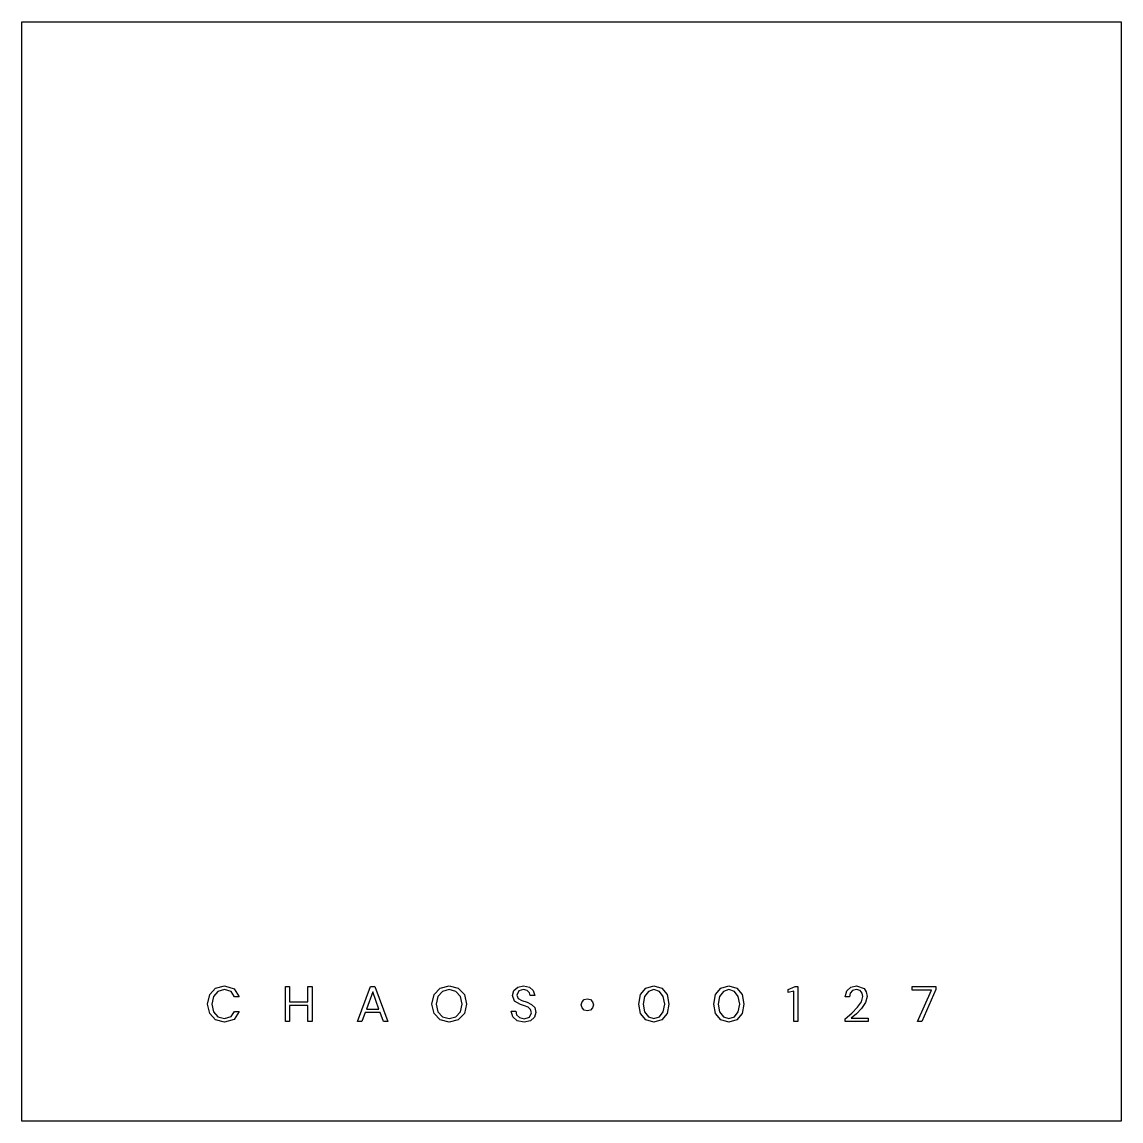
# Model space of a CAD drawing. Extents: x 0 to 92.4, y 0.2 to 92.6.
import ezdxf

# ---------------------------------------------------------------- set-up
doc = ezdxf.new("R2010")
doc.units = 0

msp = doc.modelspace()

# ---------------------------------------------------------------- linework, layer by layer
at = {"layer": 'Layer 1', "color": 7}
for points in [[(0, 92.6042), (92.427836, 92.6042), (92.427836, 0.176364), (0, 0.176364), (0, 92.6042)], [(0, 92.6042), (92.427836, 92.6042), (92.427836, 0.176364), (0, 0.176364), (0, 92.6042)], [(17.02475, 8.483031), (16.275096, 8.675956), (15.784514, 9.210635), (15.613638, 10.009898), (15.784514, 10.809161), (16.275096, 11.349352), (17.02475, 11.542277), (17.851573, 11.299742), (18.259473, 10.621747), (17.86811, 10.621747), (17.592502, 11.06272), (17.02475, 11.228084), (16.473534, 11.079256), (16.10422, 10.660332), (15.97744, 10.009898), (16.10422, 9.353951), (16.473534, 8.94054), (17.02475, 8.797224), (17.592502, 8.957076), (17.86811, 9.392536), (18.259473, 9.392536), (17.851573, 8.720053), (17.02475, 8.483031), (17.02475, 8.483031)], [(22.151793, 8.53264), (22.151793, 11.492668), (22.504571, 11.492668), (22.504571, 10.186287), (24.042462, 10.186287), (24.042462, 11.492668), (24.39524, 11.492668), (24.39524, 8.53264), (24.042462, 8.53264), (24.042462, 9.894143), (22.504571, 9.894143), (22.504571, 8.53264), (22.151793, 8.53264)], [(28.21358, 8.53264), (29.304987, 11.492668), (29.679813, 11.492668), (30.765708, 8.53264), (30.390881, 8.53264), (30.120786, 9.293318), (28.858502, 9.293318), (28.588406, 8.53264), (28.21358, 8.53264)], [(35.931759, 8.483031), (35.165569, 8.675956), (34.652939, 9.210635), (34.471038, 10.009898), (34.652939, 10.809161), (35.165569, 11.349352), (35.931759, 11.542277), (36.692437, 11.349352), (37.205067, 10.809161), (37.386968, 10.009898), (37.205067, 9.210635), (36.692437, 8.675956), (35.931759, 8.483031), (35.931759, 8.483031)], [(35.931759, 8.797224), (36.499511, 8.94054), (36.885362, 9.353951), (37.023166, 10.009898), (36.885362, 10.660332), (36.499511, 11.079256), (35.931759, 11.228084), (35.358495, 11.079256), (34.972644, 10.660332), (34.83484, 10.009898), (34.972644, 9.353951), (35.358495, 8.94054), (35.931759, 8.797224), (35.931759, 8.797224)], [(42.222372, 8.483031), (41.65462, 8.598786), (41.279793, 8.929515), (41.153013, 9.420097), (41.522328, 9.420097), (41.599498, 9.100392), (41.836521, 8.868882), (42.222372, 8.780687), (42.685393, 8.924003), (42.850757, 9.287805), (42.773587, 9.568925), (42.569637, 9.745314), (42.271981, 9.86107), (41.924715, 9.976825), (41.417597, 10.268969), (41.252232, 10.73199), (41.362475, 11.150914), (41.687692, 11.437546), (42.183787, 11.542277), (42.674368, 11.437546), (42.999586, 11.145402), (43.120853, 10.720966), (42.751539, 10.720966), (42.685393, 10.963501), (42.492467, 11.161939), (42.172762, 11.239109), (41.775887, 11.117841), (41.621547, 10.765063), (41.726278, 10.472919), (42.029446, 10.307554), (42.481443, 10.158726), (42.85627, 9.976825), (43.120853, 9.717754), (43.220072, 9.304342), (43.109829, 8.907467), (42.773587, 8.598786), (42.222372, 8.483031), (42.222372, 8.483031)], [(53.147134, 8.483031), (52.469138, 8.675956), (52.028166, 9.210635), (51.879338, 10.009898), (52.028166, 10.809161), (52.469138, 11.349352), (53.147134, 11.542277), (53.819617, 11.349352), (54.255077, 10.809161), (54.409417, 10.009898), (54.255077, 9.210635), (53.819617, 8.675956), (53.147134, 8.483031), (53.147134, 8.483031)], [(53.147134, 8.797224), (53.610155, 8.94054), (53.92986, 9.353951), (54.051127, 10.009898), (53.92986, 10.660332), (53.610155, 11.079256), (53.147134, 11.228084), (52.684112, 11.079256), (52.358895, 10.660332), (52.24314, 10.009898), (52.358895, 9.353951), (52.684112, 8.94054), (53.147134, 8.797224), (53.147134, 8.797224)], [(59.455534, 8.483031), (58.777538, 8.675956), (58.336566, 9.210635), (58.187738, 10.009898), (58.336566, 10.809161), (58.777538, 11.349352), (59.455534, 11.542277), (60.128017, 11.349352), (60.563477, 10.809161), (60.717817, 10.009898), (60.563477, 9.210635), (60.128017, 8.675956), (59.455534, 8.483031), (59.455534, 8.483031)], [(59.455534, 8.797224), (59.918555, 8.94054), (60.23826, 9.353951), (60.359527, 10.009898), (60.23826, 10.660332), (59.918555, 11.079256), (59.455534, 11.228084), (58.992512, 11.079256), (58.667295, 10.660332), (58.55154, 10.009898), (58.667295, 9.353951), (58.992512, 8.94054), (59.455534, 8.797224), (59.455534, 8.797224)], [(64.903937, 8.53264), (64.903937, 11.095793), (64.42438, 10.991062), (64.42438, 11.233597), (65.019692, 11.492668), (65.262227, 11.492668), (65.262227, 8.53264), (64.903937, 8.53264)], [(69.218183, 8.53264), (69.218183, 8.780687), (69.785936, 9.260245), (70.265493, 9.739802), (70.596223, 10.202823), (70.71749, 10.643796), (70.662368, 10.93594), (70.491492, 11.156426), (70.171787, 11.239109), (69.846569, 11.150914), (69.648132, 10.919404), (69.581986, 10.610723), (69.240232, 10.610723), (69.3615, 11.112329), (69.697741, 11.432034), (70.177299, 11.542277), (70.816709, 11.321791), (71.006534, 11.045839), (71.070268, 10.660332), (70.937976, 10.136677), (70.607247, 9.646096), (70.171787, 9.199611), (69.741838, 8.830296), (71.174999, 8.830296), (71.174999, 8.53264), (69.218183, 8.53264)], [(75.307528, 8.53264), (76.481617, 11.189499), (74.861043, 11.189499), (74.861043, 11.492668), (76.845419, 11.492668), (76.845419, 11.228084), (75.687867, 8.53264), (75.307528, 8.53264)], [(28.968745, 9.57995), (30.016055, 9.57995), (29.4924, 11.046183), (28.968745, 9.57995)], [(47.543065, 9.431121), (47.289506, 9.497267), (47.102093, 9.684681), (47.035947, 9.93824), (47.102093, 10.197311), (47.289506, 10.384725), (47.543065, 10.45087), (47.802137, 10.384725), (47.984038, 10.197311), (48.050184, 9.93824), (47.984038, 9.684681), (47.802137, 9.497267), (47.543065, 9.431121), (47.543065, 9.431121)]]:
    msp.add_lwpolyline(points, close=True, dxfattribs=at)

doc.saveas('drawing.dxf')
